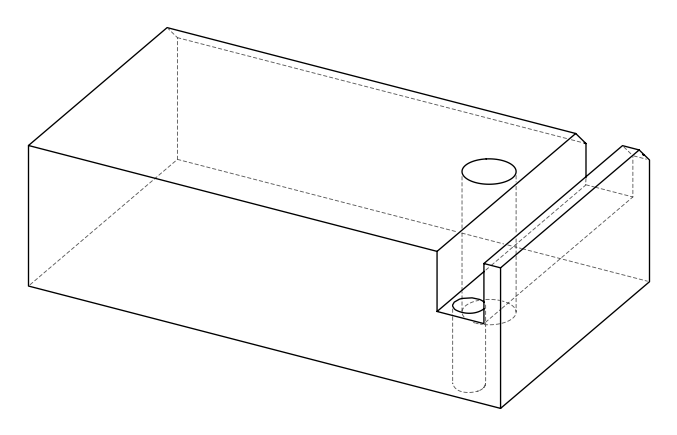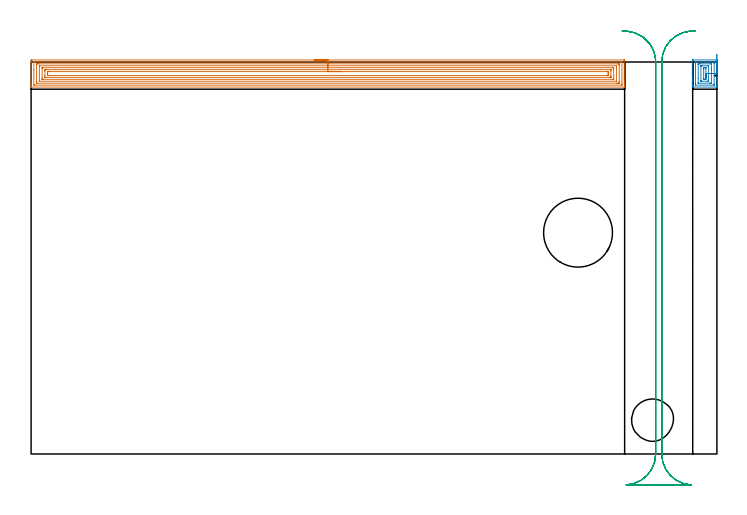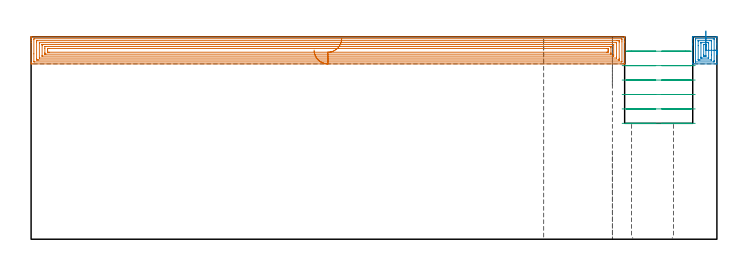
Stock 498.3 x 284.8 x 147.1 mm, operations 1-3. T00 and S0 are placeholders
(PLAN: 5 operations, 3 tool changes, 40.8 min)
(1 AREA_MILL | FG_CHAMFER_SURFACE | UGT0205_001 | 24.54 min | 85207 mm3)
(2 AREA_MILL_1 | FG_CHAMFER_SURFACE_1 | UGT0205_001 | 1.34 min | 4936 mm3)
(3 MILL_RECTANGULAR_SLOT | SLOT_RECTANGULAR | UGT0201_009 | Follow Part, ap 11.25, ae 75% | 10.46 min | 882071 mm3)
(4 MILL_THROUGH_HOLE_FROM_SOLID_MATERIAL | STEP1HOLE_1 | NXT0201_007 | Circular | 3.81 min | 61069 mm3)
(5 INDEXABLE_INSERT_DRILL_THROUGH_HOLE_FROM_SOLID | STEP1HOLE | NXT0302_038 | 0.61 min | 288879 mm3)
(TOOL UGT0205_001 | Chamfer Mill 20 x 3 x 45 deg. | D20 FL50 Z2)
(TOOL UGT0201_009 | End Mill 45 mm | D45 FL63 Z6)
(TOOL NXT0201_007 | ENDMILL 25mm [R216.25-25050GCK54P 1620] | D25 R3 FL54 Z5)
(TOOL NXT0302_038 | Index. Insert Drill 50mm [880-D5000L50-04] | D50 PA176 FL200 Z2)
(OP 1 AREA_MILL)
G17 G21 G94 G90
T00 M6
G54
G17 G0 G90 X205.65 Y286.3 S1061 M3
G43 Z157.1 H0
Z137.4
G94 G1 X205.688 Z136.528 F250.
X205.802 Z135.664
X205.991 Z134.812
X206.253 Z133.98
X206.587 Z133.174
X206.99 Z132.4
X207.458 Z131.664
X207.99 Z130.972
X208.579 Z130.329
X209.222 Z129.74
X209.914 Z129.209
X210.65 Z128.74
X211.424 Z128.337
X212.23 Z128.003
X213.062 Z127.741
X213.913 Z127.552
X214.778 Z127.438
X215.65 Z127.4
X430.672
X431.032 Y286.296 Z127.402
X431.29 Y286.292 Z127.406
X431.3 Y286.031 Z127.667
Y270.418 Z143.277
Y268.021 Z145.674
Y267.302 Z146.397
Y267.032 Z146.668
Y266.636 Z147.055
X431.291 Y266.603 Z147.088
X431.12 Y266.6 Z147.1
X0.181
X0.009 Y266.603 Z147.088
X0. Y266.636 Z147.055
Y267.032 Z146.668
Y267.302 Z146.397
Y268.021 Z145.674
Y269.267 Z144.43
Y270.683 Z143.013
Y285.503 Z128.195
X0.002 Y285.767 Z127.931
X0.008 Y286.292 Z127.406
X0.096 Y286.295 Z127.403
X0.628 Y286.3 Z127.4
X215.65
Y284.886 Z128.814
X428.877
X429.29 Y284.879 Z128.821
X429.299 Y284.468 Z129.232
X429.3 Y270.27 Z143.43
Y268.908 Z144.792
X429.299 Y268.496 Z145.204
X429.29 Y268.021 Z145.679
X428.89 Y268.014 Z145.686
X2.423
X2.01 Y268.021 Z145.679
X2.001 Y268.432 Z145.268
X2. Y278.993 Z134.707
X2.001 Y284.404 Z129.296
X2.01 Y284.879 Z128.821
X2.41 Y284.886 Z128.814
X215.65
Y283.471 Z130.229
X427.096
X427.219 Y283.469 Z130.231
X427.263 Y283.467 Z130.233
X427.281 Y283.465 Z130.235
X427.29 Y283.441 Z130.259
X427.295 Y283.307 Z130.393
X427.298 Y283.105 Z130.595
X427.3 Y282.902 Z130.798
Y282.217 Z131.483
Y270.48 Z143.22
X427.295 Y269.795 Z143.905
X427.291 Y269.601 Z144.099
X427.271 Y269.435 Z144.265
X427.096 Y269.433 Z144.267
X426.57 Y269.43 Z144.27
X426.202 Y269.429 Z144.271
X425.677 Y269.428 Z144.272
X4.204 Y269.429 Z144.271
X4.081 Y269.431 Z144.269
X4.037 Y269.433 Z144.267
X4.019 Y269.435 Z144.265
X4.01 Y269.459 Z144.241
X4.005 Y269.593 Z144.107
X4.002 Y269.795 Z143.905
X4. Y269.998 Z143.702
Y270.683 Z143.017
Y282.42 Z131.28
X4.005 Y283.105 Z130.595
X4.009 Y283.299 Z130.401
X4.029 Y283.465 Z130.235
X4.204 Y283.467 Z130.233
X4.73 Y283.47 Z130.23
X5.098 Y283.471 Z130.229
X5.623 Y283.472 Z130.228
X215.65 Y283.471 Z130.229
Y282.057 Z131.643
X425.194
X425.263 Y282.056 Z131.644
X425.285 Y282.054 Z131.646
X425.29 Y282.051 Z131.649
X425.294 Y282.043 Z131.657
X425.297 Y281.989 Z131.711
X425.299 Y281.772 Z131.928
X425.3 Y281.338 Z132.362
X425.299 Y271.13 Z142.57
X425.296 Y270.91 Z142.79
X425.292 Y270.856 Z142.844
X425.289 Y270.849 Z142.851
X425.281 Y270.847 Z142.853
X425.251 Y270.844 Z142.856
X425.146 Y270.843 Z142.857
X6.106
X6.037 Y270.844 Z142.856
X6.015 Y270.846 Z142.854
X6.01 Y270.849 Z142.851
X6.006 Y270.857 Z142.843
X6.003 Y270.911 Z142.789
X6.001 Y271.128 Z142.572
X6. Y271.562 Z142.138
X6.001 Y281.77 Z131.93
X6.004 Y281.99 Z131.71
X6.008 Y282.044 Z131.656
X6.011 Y282.051 Z131.649
X6.019 Y282.053 Z131.647
X6.049 Y282.056 Z131.644
X6.154 Y282.057 Z131.643
X215.65
Y280.643 Z133.057
X422.625
X422.827 Y280.642 Z133.058
X423.23 Y280.638 Z133.062
X423.28 Y280.636 Z133.064
X423.29 Y280.627 Z133.073
X423.294 Y280.597 Z133.103
X423.298 Y280.538 Z133.162
X423.299 Y280.443 Z133.257
X423.3 Y279.773 Z133.927
X423.299 Y272.457 Z141.243
X423.297 Y272.29 Z141.41
X423.294 Y272.27 Z141.43
X423.292 Y272.265 Z141.435
X423.27 Y272.263 Z141.437
X423.163 Y272.259 Z141.441
X423.029 Y272.257 Z141.443
X422.827
X8.675
X8.473 Y272.258 Z141.442
X8.07 Y272.262 Z141.438
X8.02 Y272.264 Z141.436
X8.01 Y272.273 Z141.427
X8.006 Y272.303 Z141.397
X8.002 Y272.362 Z141.338
X8.001 Y272.457 Z141.243
X8. Y273.127 Z140.573
X8.001 Y280.443 Z133.257
X8.003 Y280.61 Z133.09
X8.006 Y280.63 Z133.07
X8.008 Y280.635 Z133.065
X8.03 Y280.637 Z133.063
X8.137 Y280.641 Z133.059
X8.271 Y280.643 Z133.057
X8.473
X215.65
Y279.229 Z134.471
X421.167
X421.242 Y279.227 Z134.473
X421.278 Y279.225 Z134.475
X421.289 Y279.222 Z134.478
X421.291 Y279.214 Z134.486
X421.298 Y279.098 Z134.602
X421.3 Y278.668 Z135.032
Y278.209 Z135.491
Y274.66 Z139.04
X421.299 Y274.232 Z139.468
X421.297 Y273.775 Z139.925
X421.291 Y273.708 Z139.992
X421.287 Y273.678 Z140.022
X421.26 Y273.676 Z140.024
X421.12 Y273.674 Z140.026
X420.837 Y273.672 Z140.028
X420.508 Y273.671 Z140.029
X10.133
X10.058 Y273.673 Z140.027
X10.022 Y273.675 Z140.025
X10.011 Y273.678 Z140.022
X10.009 Y273.686 Z140.014
X10.002 Y273.802 Z139.898
X10. Y275.119 Z138.581
Y278.24 Z135.46
X10.001 Y278.668 Z135.032
X10.003 Y279.125 Z134.575
X10.009 Y279.192 Z134.508
X10.013 Y279.222 Z134.478
X10.04 Y279.224 Z134.476
X10.18 Y279.226 Z134.474
X10.463 Y279.228 Z134.472
X10.792 Y279.229 Z134.471
X215.65
Y277.815 Z135.885
X418.121
X419.018 Y277.812 Z135.888
X419.049 Y277.81 Z135.89
X419.29 Y277.781 Z135.919
X419.296 Y277.536 Z136.164
X419.299 Y276.894 Z136.806
X419.3 Y276.645 Z137.055
X419.299 Y276.006 Z137.694
X419.298 Y275.759 Z137.941
X419.29 Y275.119 Z138.581
X419.078 Y275.09 Z138.61
X419.049 Y275.088 Z138.612
X418.189 Y275.085 Z138.615
X13.145
X12.282 Y275.088 Z138.612
X12.251 Y275.09 Z138.61
X12.01 Y275.119 Z138.581
X12.004 Y275.364 Z138.336
X12.001 Y276.006 Z137.694
X12. Y276.255 Z137.445
X12.001 Y276.894 Z136.806
X12.002 Y277.141 Z136.559
X12.01 Y277.781 Z135.919
X12.222 Y277.81 Z135.89
X12.251 Y277.812 Z135.888
X13.111 Y277.815 Z135.885
X215.65
X216.522 Z135.923
X217.386 Z136.037
X218.238 Z136.226
X219.07 Z136.488
X219.876 Z136.822
X220.65 Z137.225
X221.386 Z137.694
X222.078 Z138.225
X222.721 Z138.814
X223.31 Z139.457
X223.842 Z140.15
X224.31 Z140.885
X224.713 Z141.659
X225.047 Z142.465
X225.309 Z143.297
X225.498 Z144.149
X225.612 Z145.014
X225.65 Z145.885
G0 Z157.1
M5
M2
(OP 2 AREA_MILL_1)
G17 G21 G94 G90
T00 M6
G54
G17 G0 G90 X498.3 Y290.592 S1061 M3
G43 Z157.1 H0
Z137.245
G94 G1 Y289.949 Z136.656 F250.
Y289.257 Z136.125
Y288.521 Z135.656
Y287.747 Z135.253
Y286.941 Z134.919
Y286.109 Z134.657
Y285.258 Z134.468
Y284.393 Z134.354
Y283.521 Z134.316
Y282.649 Z134.354
Y281.785 Z134.468
Y280.933 Z134.657
Y280.101 Z134.919
Y279.295 Z135.253
Y278.521 Z135.656
Y277.785 Z136.125
Y277.093 Z136.656
Y276.45 Z137.245
Y272.457 Z141.236
Y271.577 Z142.123
Y267.133 Z146.567
X498.29 Y266.607 Z147.093
X497.864 Y266.6 Z147.1
X481.136
X480.71 Y266.607 Z147.093
X480.7 Y267.133 Z146.567
Y268.013 Z145.687
Y271.57 Z142.13
Y272.457 Z141.236
Y285.767 Z127.929
X480.704 Y286.218 Z127.477
X480.71 Y286.291 Z127.404
X480.783 Y286.298 Z127.398
X481.136 Y286.3 Z127.4
X497.864
X498.221 Y286.293 Z127.403
X498.29 Y286.29 Z127.405
X498.3 Y286.214 Z127.481
Y276.45 Z137.245
X497.864 Y276.452 Z137.248
X496.3 Y276.45 Z137.25
X496.299 Y268.71 Z144.99
X496.29 Y268.021 Z145.679
X496.109 Y268.014 Z145.686
X496.103
X482.897
X482.71 Y268.021 Z145.679
X482.704 Y268.215 Z145.485
X482.701 Y268.908 Z144.792
X482.7 Y269.107 Z144.593
X482.701 Y284.189 Z129.511
X482.71 Y284.879 Z128.821
X482.891 Y284.886 Z128.814
X482.897
X496.103 Y284.885 Z128.815
X496.29 Y284.879 Z128.821
X496.296 Y284.685 Z129.015
X496.299 Y283.992 Z129.708
X496.3 Y283.793 Z129.907
Y276.45 Z137.25
X494.3
X494.299 Y269.795 Z143.905
X494.295 Y269.584 Z144.116
X494.29 Y269.479 Z144.221
X494.284 Y269.435 Z144.265
X494.189 Y269.434 Z144.266
X493.824 Y269.43 Z144.27
X493.462 Y269.429 Z144.271
X492.945 Y269.428 Z144.272
X485.021 Y269.429 Z144.271
X484.813 Y269.431 Z144.27
X484.724 Y269.433 Z144.267
X484.713 Y269.435 Z144.265
X484.71 Y269.446 Z144.254
X484.704 Y269.489 Z144.211
X484.701 Y269.577 Z144.123
X484.7 Y269.753 Z143.947
Y273.08 Z140.62
Y283.105 Z130.595
X484.705 Y283.316 Z130.384
X484.71 Y283.421 Z130.279
X484.716 Y283.465 Z130.235
X484.811 Y283.466 Z130.234
X485.176 Y283.47 Z130.23
X485.538 Y283.471 Z130.229
X486.055 Y283.472
X493.978 Y283.471
X494.187 Y283.469 Z130.231
X494.275 Y283.467 Z130.233
X494.287 Y283.465 Z130.235
X494.29 Y283.453 Z130.247
X494.296 Y283.411 Z130.289
X494.299 Y283.323 Z130.377
X494.3 Y283.147 Z130.553
Y279.799 Z133.901
Y276.45 Z137.25
X492.3
X492.299 Y271.57 Z142.13
X492.296 Y270.97 Z142.73
X492.29 Y270.881 Z142.819
X492.279 Y270.849 Z142.851
X492.241 Y270.848 Z142.852
X492.062 Y270.845 Z142.855
X491.701 Y270.843 Z142.857
X491.542
X487.139
X486.885 Y270.847 Z142.853
X486.758 Y270.85 Z142.85
X486.71 Y270.856 Z142.844
X486.708 Y270.897 Z142.803
X486.701 Y271.285 Z142.415
Y281.33 Z132.37
X486.704 Y281.93 Z131.77
X486.71 Y282.019 Z131.681
X486.721 Y282.051 Z131.649
X486.759 Y282.052 Z131.648
X486.938 Y282.055 Z131.645
X487.299 Y282.057 Z131.643
X487.458
X491.86
X492.115 Y282.053 Z131.647
X492.242 Y282.05 Z131.65
X492.29 Y282.044 Z131.656
X492.292 Y282.003 Z131.697
X492.299 Y281.615 Z132.085
X492.3 Y276.45 Z137.25
X490.3
Y273.344 Z140.356
X490.299 Y272.982 Z140.718
X490.294 Y272.457 Z141.243
X490.29 Y272.277 Z141.423
X490.285 Y272.263 Z141.437
X490.257 Y272.261 Z141.439
X490.205 Y272.258 Z141.442
X490.138 Y272.257 Z141.443
X489.94
X489.258
X489.06
X488.861 Y272.258 Z141.442
X488.729 Y272.262 Z141.438
X488.712 Y272.264 Z141.436
X488.709 Y272.269 Z141.431
X488.704 Y272.292 Z141.408
X488.701 Y272.336 Z141.364
X488.7 Y279.556 Z134.144
X488.701 Y279.918 Z133.782
X488.706 Y280.443 Z133.257
X488.71 Y280.623 Z133.077
X488.715 Y280.637 Z133.063
X488.743 Y280.639 Z133.061
X488.795 Y280.642 Z133.058
X488.861 Y280.643 Z133.057
X489.06
X489.741
X489.94
X490.139 Y280.641 Z133.059
X490.27 Y280.638 Z133.062
X490.287 Y280.636 Z133.064
X490.291 Y280.631 Z133.069
X490.296 Y280.607 Z133.093
X490.299 Y280.564 Z133.136
X490.3 Y276.45 Z137.25
Y275.861 Z137.893
Y275.33 Z138.585
Y274.861 Z139.321
Y274.458 Z140.095
Y274.124 Z140.901
Y273.862 Z141.733
Y273.673 Z142.585
Y273.559 Z143.45
Y273.521 Z144.321
Y273.559 Z145.193
Y273.673 Z146.058
Y273.862 Z146.909
Y274.124 Z147.741
Y274.458 Z148.547
Y274.861 Z149.321
Y275.33 Z150.057
Y275.861 Z150.749
Y276.45 Z151.392
G0 Z157.1
M5
M2
(OP 3 MILL_RECTANGULAR_SLOT)
G17 G21 G94 G90
T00 M6
G54
G17 G0 G90 X433.442 Y307.398 S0 M3
G43 Z157.1 H0
Z136.617
G94 G1 X436.365 Y306.723 F250.
G2 X453.799 Y285.034 R22.5 F500.
X453.8 Y284.8 R22.5 F392.
G1 Y25.034
Y0. F500.
G2 X432.461 Y-22.47 R22.5
G1 Y-22.5
X479.539
Y-22.47
G2 X458.2 Y0. R22.5
G1 Y284.8
G2 X475.636 Y306.723 R22.5
G1 X478.559 Y307.398 F250.
G0 X429.466 Y307.425 Z126.133
G1 X432.462 Y307.27
G2 X449.477 Y298.06 R22.5 F500.
X453.413 Y288.957 R22.5 F418.
X453.8 Y284.8 R22.5 F345.
G1 Y28.981
Y18.981 F394.
Y0. F500.
G2 X432.461 Y-22.47 R22.5
G1 Y-22.5
X479.539
Y-22.47
G2 X458.2 Y0. R22.5
G1 Y284.8
G2 X479.538 Y307.27 R22.5
G1 X482.534 Y307.425 F250.
G0 X429.466 Z115.65
G1 X432.462 Y307.27
G2 X449.477 Y298.06 R22.5 F500.
X453.413 Y288.957 R22.5 F434.
X453.8 Y284.8 R22.5 F362.
G1 Y28.981
Y18.981 F423.
Y0. F500.
G2 X432.461 Y-22.47 R22.5
G1 Y-22.5
X479.539
Y-22.47
G2 X458.2 Y0. R22.5
G1 Y284.8
G2 X479.538 Y307.27 R22.5
G1 X482.534 Y307.425 F250.
G0 X429.466 Z105.167
G1 X432.462 Y307.27
G2 X449.477 Y298.06 R22.5 F500.
X453.413 Y288.957 R22.5 F434.
X453.8 Y284.8 R22.5 F362.
G1 Y28.981
Y18.981 F423.
Y0. F500.
G2 X432.461 Y-22.47 R22.5
G1 Y-22.5
X479.539
Y-22.47
G2 X458.2 Y0. R22.5
G1 Y284.8
G2 X479.538 Y307.27 R22.5
G1 X482.534 Y307.425 F250.
G0 X429.466 Z94.683
G1 X432.462 Y307.27
G2 X449.477 Y298.06 R22.5 F500.
X453.413 Y288.957 R22.5 F408.
X453.8 Y284.8 R22.5 F341.
G1 Y28.981
Y18.981 F394.
Y0. F500.
G2 X432.461 Y-22.47 R22.5
G1 Y-22.5
X479.539
Y-22.47
G2 X458.2 Y0. R22.5
G1 Y284.8
G2 X479.538 Y307.27 R22.5
G1 X482.534 Y307.425 F250.
G0 X429.466 Z84.2
G1 X432.462 Y307.27
G2 X449.477 Y298.06 R22.5 F500.
X453.413 Y288.957 R22.5 F434.
X453.8 Y284.8 R22.5 F362.
G1 Y28.981
Y18.981 F423.
Y0. F500.
G2 X432.461 Y-22.47 R22.5
G1 Y-22.5
X479.539
Y-22.47
G2 X458.2 Y0. R22.5
G1 Y284.8
G2 X479.538 Y307.27 R22.5
G1 X482.534 Y307.425 F250.
G0 Z157.1
M5
M2
